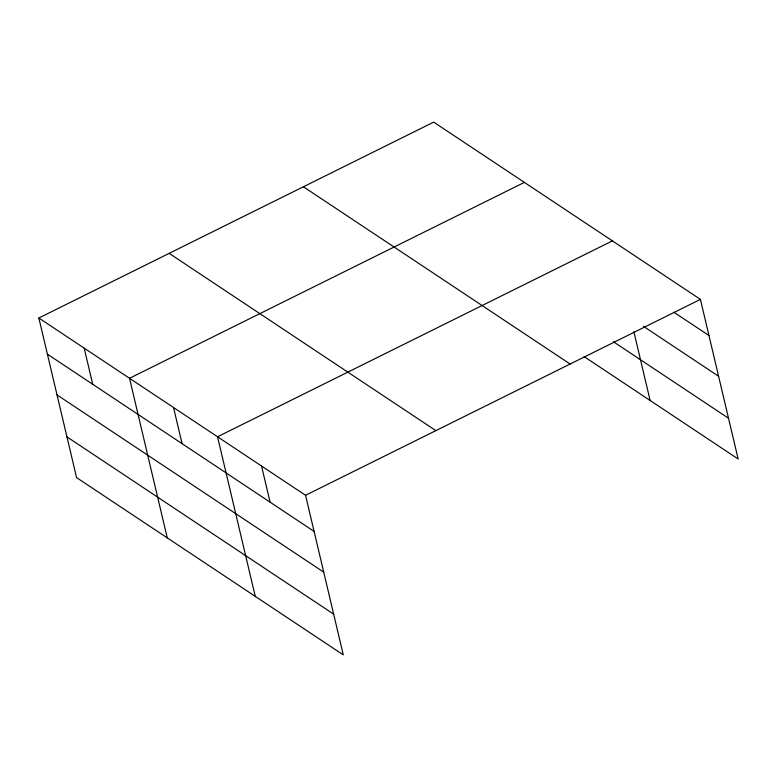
<?xml version="1.0" encoding="UTF-8"?>
<svg xmlns="http://www.w3.org/2000/svg" width="777" height="777" viewBox="0 0 777 777"><rect width="100%" height="100%" fill="white"/><g stroke="black" fill="none" stroke-linecap="round" stroke-linejoin="round"><path stroke-width="1.17" d="M38.85 318.007L305.555 495.279L343.288 654.885L76.583 477.612L38.85 318.007L433.712 122.115L700.417 299.388L738.15 458.993L584.129 356.624M524.397 182.391L129.526 378.282L167.259 537.888M612.402 240.889L217.541 436.781L255.274 596.386M305.555 495.279L700.417 299.388M673.96 312.267L708.964 335.528M643.589 326.418L718.599 376.272M613.5 341.802L728.515 418.249M303.409 186.762L570.114 364.024M169.153 253.36L435.858 430.633M47.397 354.157L314.102 531.419M57.022 394.901L323.737 572.163M66.948 436.878L333.654 614.141M633.886 331.769L650.135 400.495M261.548 466.025L270.095 502.175M173.533 407.527L182.08 443.677M84.188 348.145L92.735 384.285"/></g></svg>
